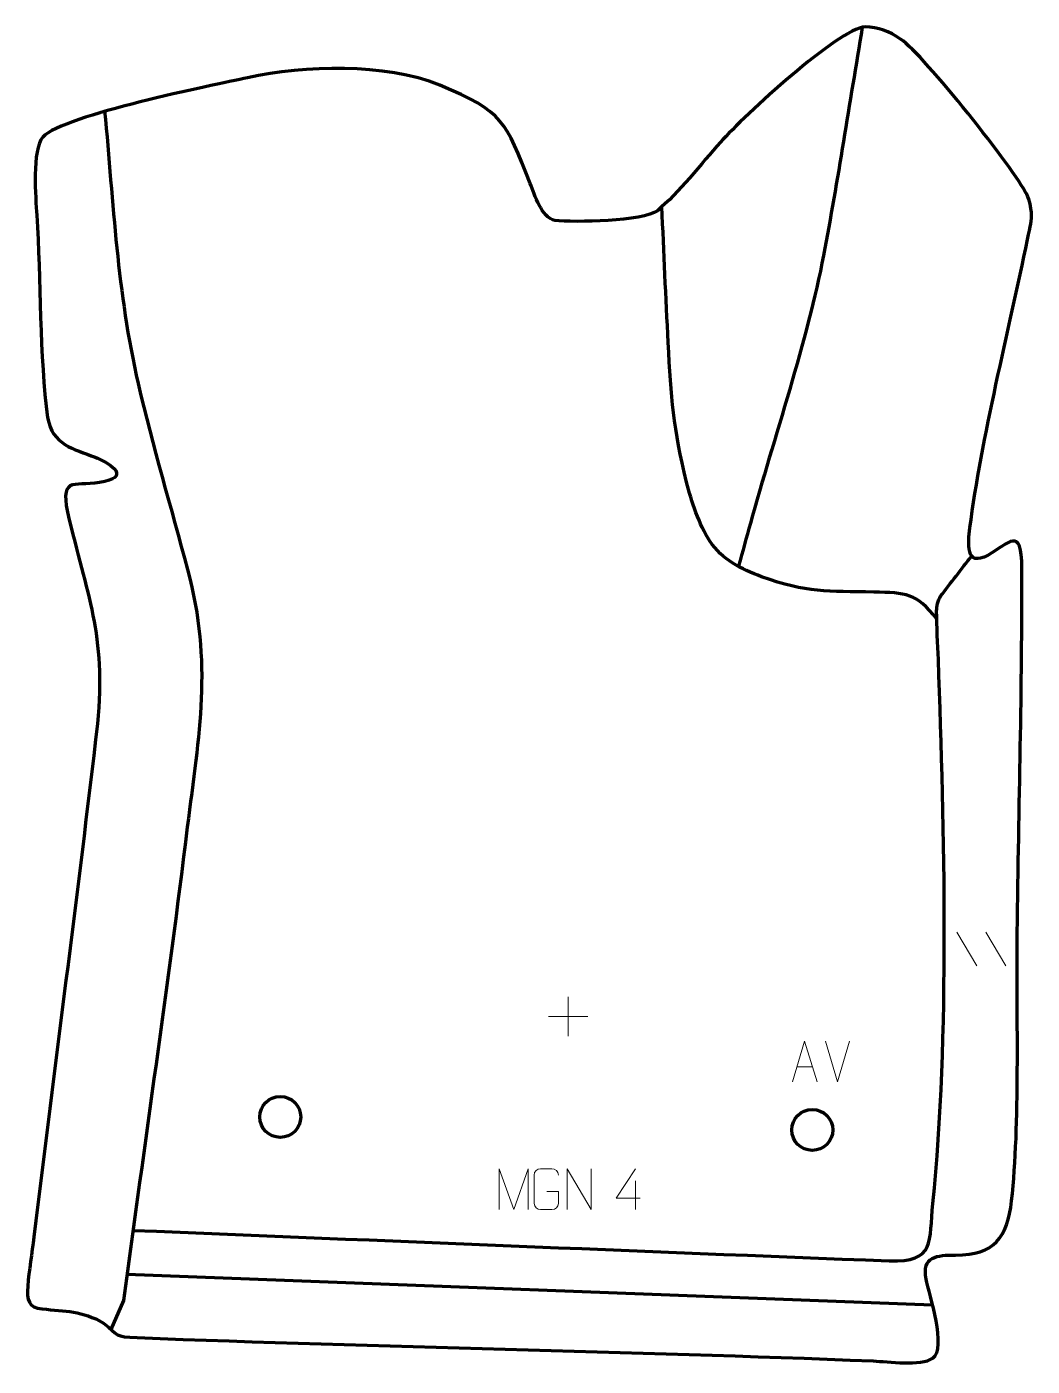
# Model space of a CAD drawing. Header units: millimetres. Extents: x 1028 to 1642, y 76 to 894.
import ezdxf

# ---------------------------------------------------------------- set-up
doc = ezdxf.new("R2010")
doc.units = ezdxf.units.MM
doc.header["$MEASUREMENT"] = 0
doc.layers.add('layer 2', color=7, linetype='Continuous')
doc.layers.add('layer 3', color=7, linetype='Continuous')

msp = doc.modelspace()

# ---------------------------------------------------------------- linework, layer by layer
at = {"layer": 'layer 2', "color": 142, "lineweight": 200}
for centre in [(1182.9953, 228.1081), (1507.9041, 220.1707)]:
    msp.add_ellipse(centre, major_axis=(0, 12.5), ratio=1, dxfattribs=at)
at = {"layer": 'layer 2', "color": 142, "lineweight": 158}
for points, knots in [([(1538.4561, 893.2347), (1530.5956, 846.9621), (1523.4928, 800.0726), (1514.764, 754.0107), (1514.764, 754.0107), (1505.1029, 703.0296), (1484.1925, 641.5438), (1470.1002, 590.5114), (1470.1002, 590.5114), (1467.7059, 581.8408), (1465.3116, 573.1703), (1462.9173, 564.4997)], [0, 0, 0, 0, 0.25, 0.25, 0.25, 0.25, 0.5, 0.5, 0.5, 0.5, 1, 1, 1, 1]), ([(1075.7821, 842.3402), (1081.1751, 785.1752), (1083.3829, 731.7591), (1096.2364, 675.7365), (1096.2364, 675.7365), (1105.1645, 637.3355), (1116.307, 600.1633), (1126.4229, 562.1637), (1126.4229, 562.1637), (1141.7769, 504.487), (1133.3464, 462.3816), (1126.2555, 404.8837), (1126.2555, 404.8837), (1114.3767, 308.5608), (1100.2123, 212.1691), (1087.2246, 115.9266), (1087.2246, 115.9266), (1087.2246, 115.9266), (1079.6504, 98.2941), (1079.6504, 98.2941)], [0, 0, 0, 0, 0.16666667, 0.16666667, 0.16666667, 0.16666667, 0.33333333, 0.33333333, 0.33333333, 0.33333333, 0.5, 0.5, 0.5, 0.5, 0.66666667, 0.66666667, 0.66666667, 0.66666667, 1, 1, 1, 1]), ([(1584.0128, 531.9579), (1571.5246, 547.9485), (1565.2006, 548.0587), (1545.4878, 548.4645), (1545.4878, 548.4645), (1517.3698, 548.9855), (1504.6856, 547.8728), (1476.9547, 557.8598), (1476.9547, 557.8598), (1464.479, 562.3528), (1452.9554, 568.3574), (1445.3352, 579.5912), (1445.3352, 579.5912), (1438.7474, 589.8227), (1434.0935, 603.91), (1431.1737, 615.6476), (1431.1737, 615.6476), (1423.2319, 648.2122), (1421.5136, 667.215), (1419.9309, 700.7886), (1419.9309, 700.7886), (1418.4941, 728.4215), (1417.2614, 756.0636), (1416.0843, 783.7086)], [0, 0, 0, 0, 0.14285714, 0.14285714, 0.14285714, 0.14285714, 0.28571429, 0.28571429, 0.28571429, 0.28571429, 0.42857143, 0.42857143, 0.42857143, 0.42857143, 0.57142857, 0.57142857, 0.57142857, 0.57142857, 0.71428571, 0.71428571, 0.71428571, 0.71428571, 1, 1, 1, 1]), ([(1093.0164, 158.8465), (1246.9921, 152.6308), (1400.9429, 146.1839), (1554.9304, 140.2139), (1554.9304, 140.2139), (1583.2417, 139.1163), (1579.1986, 152.2674), (1581.5486, 175.2245), (1581.5486, 175.2245), (1591.9157, 276.5011), (1588.6367, 403.2274), (1584.8903, 507.2742), (1584.8903, 507.2742), (1584.547, 516.8068), (1583.8324, 527.4899), (1583.8503, 536.9296), (1583.8503, 536.9296), (1583.8553, 539.5498), (1584.686, 543.7943), (1586.2534, 545.9055), (1586.2534, 545.9055), (1592.3556, 554.1246), (1598.9795, 562.3906), (1605.2618, 570.523)], [0, 0, 0, 0, 0.14285714, 0.14285714, 0.14285714, 0.14285714, 0.28571429, 0.28571429, 0.28571429, 0.28571429, 0.42857143, 0.42857143, 0.42857143, 0.42857143, 0.57142857, 0.57142857, 0.57142857, 0.57142857, 0.71428571, 0.71428571, 0.71428571, 0.71428571, 1, 1, 1, 1])]:
    msp.add_open_spline(points, degree=3, knots=knots, dxfattribs=at)
at = {"layer": 'layer 2', "color": 250, "lineweight": 9}
for points in [[(1596.0786, 340.9443), (1596.0786, 340.9443), (1608.4429, 320.4), (1608.4429, 320.4)], [(1613.8085, 340.9443), (1613.8085, 340.9443), (1626.1728, 320.4), (1626.1728, 320.4)], [(1358.8439, 301.386), (1358.8439, 301.386), (1358.8439, 277.4081), (1358.8439, 277.4081)], [(1346.855, 289.397), (1346.855, 289.397), (1370.8329, 289.397), (1370.8329, 289.397)], [(1523.2102, 249.4487), (1523.2102, 249.4487), (1515.8884, 274.4023), (1515.8884, 274.4023)], [(1530.5321, 274.4023), (1530.5321, 274.4023), (1523.2103, 249.4487), (1523.2103, 249.4487)], [(1498.5733, 258.7054), (1498.5733, 258.7054), (1508.069, 258.7054), (1508.069, 258.7054)], [(1399.9258, 189.1752), (1399.9258, 189.1752), (1399.9258, 171.5105), (1399.9258, 171.5105)]]:
    msp.add_open_spline(points, degree=3, dxfattribs=at)
for points, knots in [([(1495.8507, 249.456), (1495.8507, 249.456), (1503.2217, 274.4095), (1503.2217, 274.4095), (1503.2217, 274.4095), (1503.2217, 274.4095), (1510.7916, 249.456), (1510.7916, 249.456)], [0, 0, 0, 0, 0.33333333, 0.33333333, 0.33333333, 0.33333333, 1, 1, 1, 1]), ([(1316.6372, 171.5172), (1316.6372, 171.5172), (1316.6372, 196.4751), (1316.6372, 196.4751), (1316.6372, 196.4751), (1316.6372, 196.4751), (1325.5623, 171.5172), (1325.5623, 171.5172), (1325.5623, 171.5172), (1325.5623, 171.5172), (1334.3222, 196.4746), (1334.3222, 196.4746), (1334.3222, 196.4746), (1334.3222, 196.4746), (1334.3222, 171.5172), (1334.3222, 171.5172)], [0, 0, 0, 0, 0.2, 0.2, 0.2, 0.2, 0.4, 0.4, 0.4, 0.4, 0.6, 0.6, 0.6, 0.6, 1, 1, 1, 1]), ([(1345.7346, 182.5051), (1345.7346, 182.5051), (1352.9027, 182.5051), (1352.9027, 182.5051), (1352.9027, 182.5051), (1352.9027, 182.5051), (1352.9027, 175.337), (1352.9027, 175.337), (1352.9027, 175.337), (1352.763, 173.0136), (1351.0858, 171.534), (1348.938, 171.5232), (1348.938, 171.5232), (1346.6062, 171.5236), (1344.2742, 171.5236), (1341.9427, 171.5232), (1341.9427, 171.5232), (1340.0178, 171.4178), (1338.0456, 173.3023), (1338.0568, 175.3196), (1338.0568, 175.3196), (1338.0572, 181.0897), (1338.0572, 186.8594), (1338.0568, 192.6287), (1338.0568, 192.6287), (1338.061, 194.7668), (1339.8078, 196.486), (1341.9601, 196.4726), (1341.9601, 196.4726), (1344.2858, 196.4726), (1346.6119, 196.4726), (1348.938, 196.4726), (1348.938, 196.4726), (1350.8847, 196.508), (1352.8761, 195.0165), (1352.9027, 192.5788)], [0, 0, 0, 0, 0.1, 0.1, 0.1, 0.1, 0.2, 0.2, 0.2, 0.2, 0.3, 0.3, 0.3, 0.3, 0.4, 0.4, 0.4, 0.4, 0.5, 0.5, 0.5, 0.5, 0.6, 0.6, 0.6, 0.6, 0.7, 0.7, 0.7, 0.7, 0.8, 0.8, 0.8, 0.8, 1, 1, 1, 1]), ([(1358.1316, 171.5208), (1358.1316, 171.5208), (1358.1316, 196.4743), (1358.1316, 196.4743), (1358.1316, 196.4743), (1358.1316, 196.4743), (1372.7864, 171.5208), (1372.7864, 171.5208), (1372.7864, 171.5208), (1372.7864, 171.5208), (1372.7864, 196.4743), (1372.7864, 196.4743)], [0, 0, 0, 0, 0.25, 0.25, 0.25, 0.25, 0.5, 0.5, 0.5, 0.5, 1, 1, 1, 1]), ([(1402.8699, 178.4141), (1402.8699, 178.4141), (1388.0482, 178.4141), (1388.0482, 178.4141), (1388.0482, 178.4141), (1388.0482, 178.4141), (1399.9258, 196.4846), (1399.9258, 196.4846)], [0, 0, 0, 0, 0.33333333, 0.33333333, 0.33333333, 0.33333333, 1, 1, 1, 1])]:
    msp.add_open_spline(points, degree=3, knots=knots, dxfattribs=at)
at = {"layer": 'layer 2', "color": 142, "lineweight": 158}
msp.add_open_spline([(1089.4038, 132.0755), (1089.4038, 132.0755), (1581.4073, 113.2985), (1581.4073, 113.2985)], degree=3, dxfattribs=at)
at = {"layer": 'layer 3', "color": 242, "lineweight": 158}
msp.add_open_spline([(1162.9661, 862.4139), (1198.3474, 870.0369), (1246.5513, 871.5801), (1280.5077, 857.8958), (1280.5077, 857.8958), (1319.4486, 841.6316), (1320.409, 836.2304), (1335.6923, 797.8309), (1335.6923, 797.8309), (1338.5479, 790.5227), (1342.3412, 777.5382), (1350.7597, 775.2637), (1350.7597, 775.2637), (1362.4377, 774.1259), (1404.8282, 774.6719), (1413.2871, 781.2858), (1413.2871, 781.2858), (1426.1551, 791.9769), (1440.2316, 810.2628), (1451.8786, 823.1791), (1451.8786, 823.1791), (1466.2094, 839.0716), (1523.6153, 892.3986), (1540.2582, 893.5186), (1540.2582, 893.5186), (1547.9463, 893.5584), (1555.1483, 890.655), (1561.8445, 886.0856), (1561.8445, 886.0856), (1576.3868, 876.1619), (1631.4279, 806.3051), (1638.8207, 791.3425), (1638.8207, 791.3425), (1640.8396, 787.2561), (1641.4474, 783.2235), (1641.7205, 780.3421), (1641.7205, 780.3421), (1642.2102, 775.1749), (1641.1358, 772.3811), (1639.3572, 763.7651), (1639.3572, 763.7651), (1627.8251, 707.899), (1611.2337, 642.2678), (1604.1571, 587.7053), (1604.1571, 587.7053), (1603.0104, 578.7379), (1601.2634, 563.1829), (1615.2229, 571.0358), (1615.2229, 571.0358), (1627.945, 578.1927), (1635.7925, 589.5891), (1635.8884, 562.8512), (1635.8884, 562.8512), (1636.1488, 490.2899), (1634.0151, 419.4553), (1633.1165, 340.6243), (1633.1165, 340.6243), (1632.5073, 287.1855), (1634.8964, 224.3518), (1629.6162, 176.8551), (1629.6162, 176.8551), (1626.9235, 154.4192), (1619.2854, 143.6579), (1595.4052, 143.765), (1595.4052, 143.765), (1584.0813, 143.8158), (1574.772, 143.0138), (1577.4328, 129.0998), (1577.4328, 129.0998), (1579.2998, 119.9663), (1590.3588, 86.5809), (1581.4919, 80.7524), (1581.4919, 80.7524), (1574.1297, 75.9128), (1554.1803, 78.679), (1545.171, 79.1429), (1545.171, 79.1429), (1395.4075, 85.1437), (1245.3702, 87.4745), (1095.542, 93.373), (1095.542, 93.373), (1081.7403, 93.9164), (1084.5005, 94.6374), (1075.0377, 102.2336), (1075.0377, 102.2336), (1062.2584, 109.8417), (1051.6871, 109.5178), (1037.6908, 110.8721), (1037.6908, 110.8721), (1029.0497, 111.7083), (1028.2278, 116.4522), (1028.7958, 124.6991), (1028.7958, 124.6991), (1029.5745, 134.2815), (1031.4043, 145.0245), (1032.5852, 154.7818), (1032.5852, 154.7818), (1045.2509, 259.2429), (1059.1774, 363.6404), (1071.4454, 468.1243), (1071.4454, 468.1243), (1076.6534, 523.1022), (1064.9377, 546.273), (1053.0695, 597.2376), (1053.0695, 597.2376), (1048.3623, 620.6355), (1058.4859, 611.9076), (1075.8572, 615.9863), (1075.8572, 615.9863), (1091.9053, 619.7543), (1077.3677, 627.8612), (1070.0542, 630.746), (1070.0542, 630.746), (1056.4208, 636.1236), (1043.9308, 638.2134), (1040.9687, 654.969), (1040.9687, 654.969), (1035.8661, 691.363), (1036.9051, 740.2257), (1034.3297, 778.6345), (1034.3297, 778.6345), (1033.6585, 788.6451), (1031.2075, 818.8666), (1038.0694, 826.2395), (1038.0694, 826.2395), (1050.6525, 839.7597), (1142.0267, 857.8779), (1162.9661, 862.4139)], degree=3, knots=[0, 0, 0, 0, 0.03030303, 0.03030303, 0.03030303, 0.03030303, 0.06060606, 0.06060606, 0.06060606, 0.06060606, 0.09090909, 0.09090909, 0.09090909, 0.09090909, 0.12121212, 0.12121212, 0.12121212, 0.12121212, 0.15151515, 0.15151515, 0.15151515, 0.15151515, 0.18181818, 0.18181818, 0.18181818, 0.18181818, 0.21212121, 0.21212121, 0.21212121, 0.21212121, 0.24242424, 0.24242424, 0.24242424, 0.24242424, 0.27272727, 0.27272727, 0.27272727, 0.27272727, 0.3030303, 0.3030303, 0.3030303, 0.3030303, 0.33333333, 0.33333333, 0.33333333, 0.33333333, 0.36363636, 0.36363636, 0.36363636, 0.36363636, 0.39393939, 0.39393939, 0.39393939, 0.39393939, 0.42424242, 0.42424242, 0.42424242, 0.42424242, 0.45454545, 0.45454545, 0.45454545, 0.45454545, 0.48484848, 0.48484848, 0.48484848, 0.48484848, 0.51515152, 0.51515152, 0.51515152, 0.51515152, 0.54545455, 0.54545455, 0.54545455, 0.54545455, 0.57575758, 0.57575758, 0.57575758, 0.57575758, 0.60606061, 0.60606061, 0.60606061, 0.60606061, 0.63636364, 0.63636364, 0.63636364, 0.63636364, 0.66666667, 0.66666667, 0.66666667, 0.66666667, 0.6969697, 0.6969697, 0.6969697, 0.6969697, 0.72727273, 0.72727273, 0.72727273, 0.72727273, 0.75757576, 0.75757576, 0.75757576, 0.75757576, 0.78787879, 0.78787879, 0.78787879, 0.78787879, 0.81818182, 0.81818182, 0.81818182, 0.81818182, 0.84848485, 0.84848485, 0.84848485, 0.84848485, 0.87878788, 0.87878788, 0.87878788, 0.87878788, 0.90909091, 0.90909091, 0.90909091, 0.90909091, 0.93939394, 0.93939394, 0.93939394, 0.93939394, 1, 1, 1, 1], dxfattribs=at)

doc.saveas('drawing.dxf')
